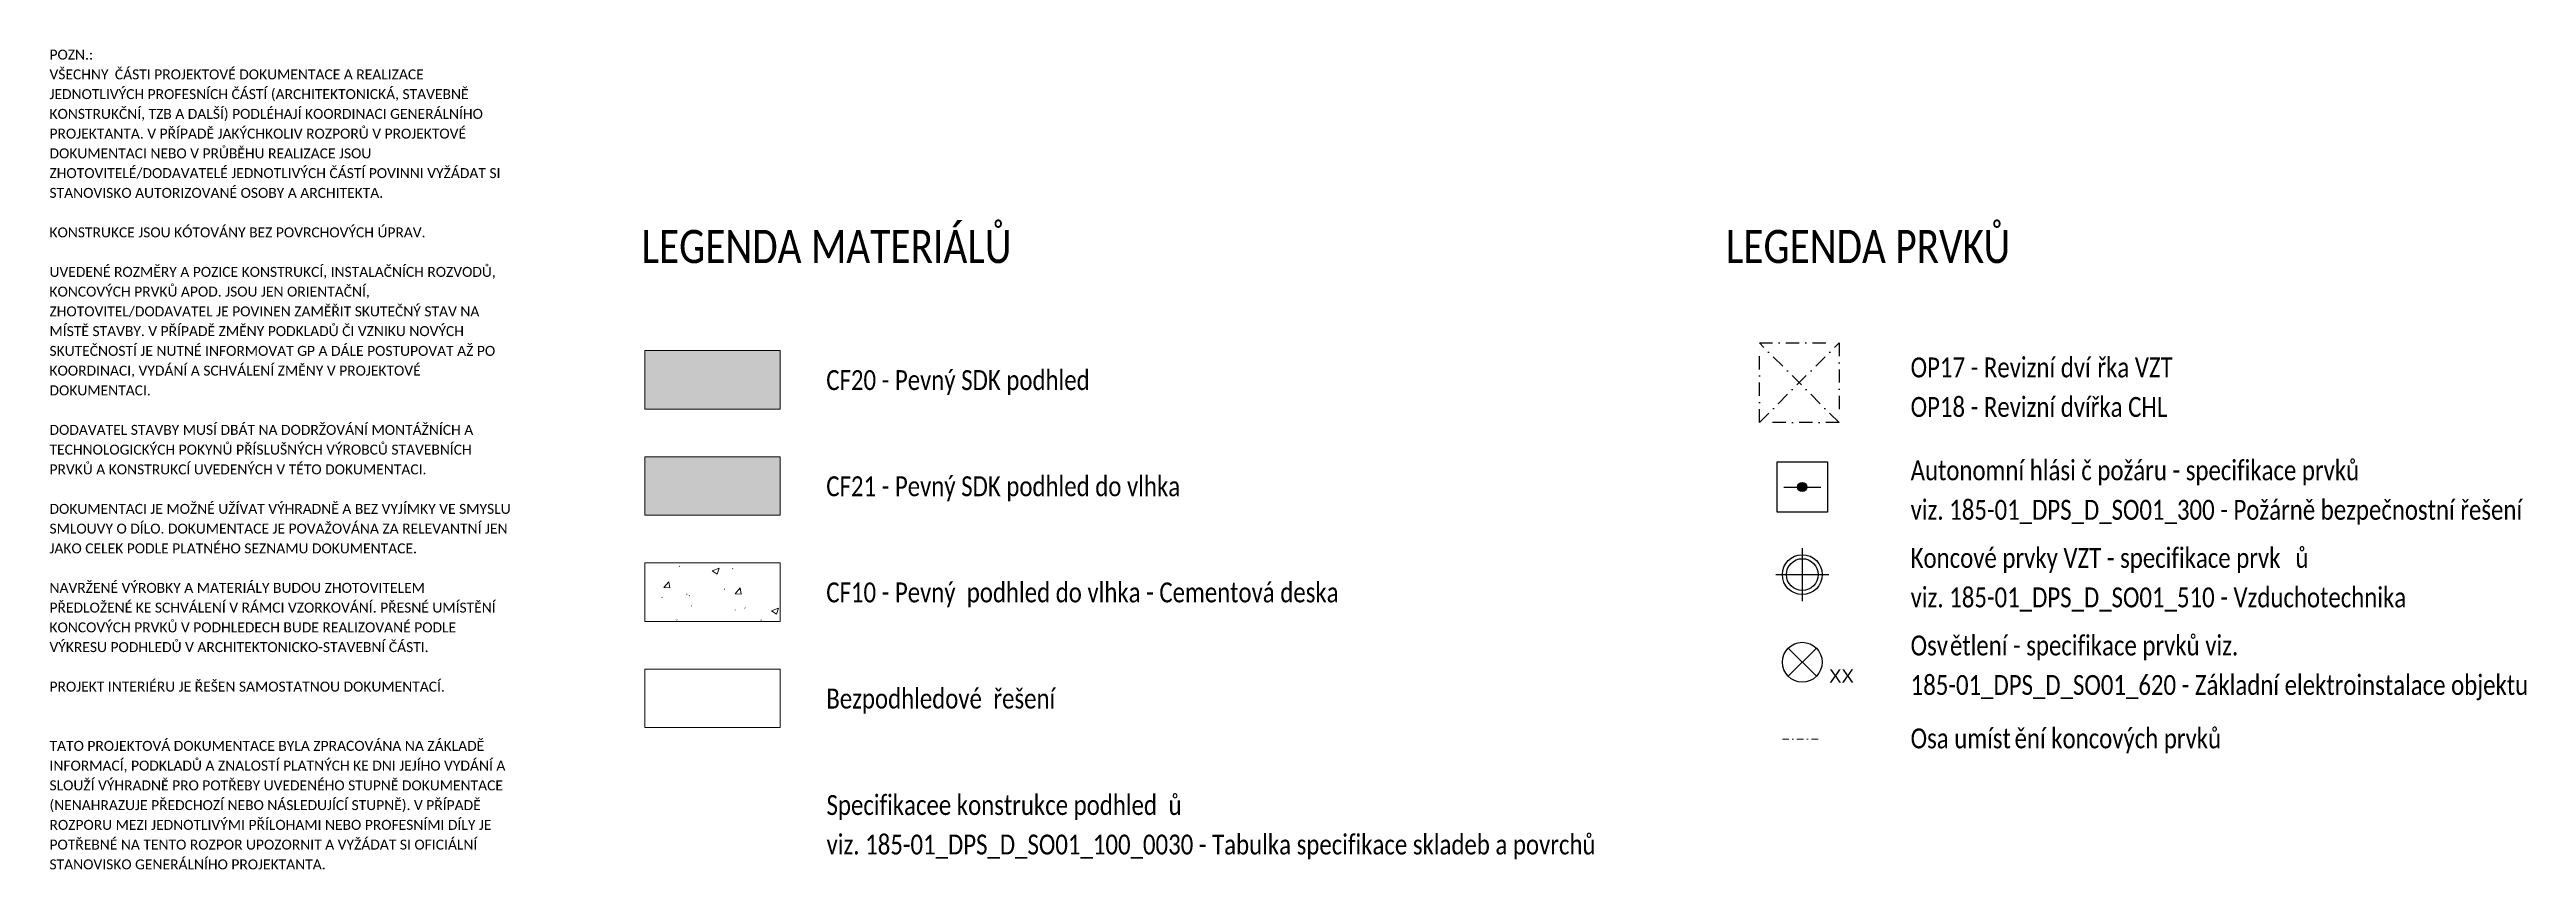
# Model space of a CAD drawing. Header units: millimetres. Extents: x -7570 to 42709, y -1655 to 71550.
# Drawn here: x 24044 to 42709, y -1655 to 4524 of the extents above.
import ezdxf

# ---------------------------------------------------------------- set-up
doc = ezdxf.new("R2010")
doc.units = ezdxf.units.MM
doc.linetypes.add('ABMV_DashDot_2_2mm-S0_6mm', pattern=[110, 50, -30, 0, -30])
doc.linetypes.add('HA_DashDot_4mm-S1mm', pattern=[200, 100, -50, 0, -50])
for name, color, linetype, lineweight in [('A-DETL-____-OTLN', 9, 'Continuous', 25), ('A-DETL-____-THIN', 9, 'Continuous', 9), ('A-DETL-GENF-OTLN', 9, 'Continuous', 9), ('A-FLOR-____-OVHD', 9, 'HA_DashDot_4mm-S1mm', 25), ('G-____-____-TEXT', 9, 'Continuous', 5)]:
    doc.layers.add(name, color=color, linetype=linetype, lineweight=lineweight)
doc.styles.add('Arial', font='arial.ttf', dxfattribs={"height": 100})
doc.styles.add('Calibri', font='calibri.ttf', dxfattribs={"height": 75})
doc.styles.add('Calibri_1', font='calibri.ttf', dxfattribs={"width": 0.8, "height": 250})
doc.styles.add('Calibri_2', font='calibri.ttf', dxfattribs={"width": 0.8, "height": 150})

msp = doc.modelspace()

# ---------------------------------------------------------------- hatches: boundary and pattern name
at = {"layer": 'A-DETL-GENF-OTLN'}
for color, points in [(254, [(29550.7, 1815.2), (29550.7, 2255.2), (28530.7, 2255.2), (28530.7, 1815.2)]), (254, [(29550.7, 1015.2), (29550.7, 1455.2), (28530.7, 1455.2), (28530.7, 1015.2)]), (1, [(37251.5, 1192.4), (37260.5, 1193.6), (37269, 1197.1), (37276.2, 1202.7), (37281.8, 1209.9), (37285.3, 1218.4), (37286.5, 1227.4), (37285.3, 1236.5), (37281.8, 1244.9), (37276.2, 1252.2), (37269, 1257.7), (37260.5, 1261.2), (37251.5, 1262.4), (37242.4, 1261.2), (37234, 1257.7), (37226.7, 1252.2), (37221.1, 1244.9), (37217.7, 1236.5), (37216.5, 1227.4), (37217.7, 1218.4), (37221.1, 1209.9), (37226.7, 1202.7), (37234, 1197.1), (37242.4, 1193.6)])]:
    msp.add_hatch(color=color, dxfattribs=at).paths.add_polyline_path(points)
at = {"layer": 'A-DETL-GENF-OTLN', "lineweight": 5}
h = msp.add_hatch(dxfattribs=at)
h.set_pattern_fill('FP_4', color=8, style=0, pattern_type=2)
h.set_pattern_definition([(50, (27701.54, 0), (537.94, -47.06), [56.25, -618.75]), (355, (27701.54, 0), (-104.06, 564.14), [45, -495]), (100.45, (27746.37, -3.9), (433.89, 517.08), [47.8, -525.86]), (46.184, (27701.54, 150), (800.43, -124.14), [84.38, -928.12]), (96.636, (27768.24, 139.66), (701, 730.6), [71.7, -788.78]), (351.184, (27701.5, 150), (701, 730.6), [67.5, -742.5]), (21, (27776.54, 112.5), (447.68, -301.96), [56.25, -618.75]), (326, (27776.54, 112.5), (182.49, 543.86), [45, -495]), (71.45, (27813.85, 87.34), (630.17, 241.9), [47.8, -525.86]), (37.5, (27701.54, 0), (9.12, 249.67), [3.353, -485.647, 3.353, -499.147, -496.875]), (37.5, (27701.54, 0), (9.12, 249.67), [-991.5, 3.353, -493.52]), (7.5, (27701.54, 0), (197.302, 295.81), [3.353, -283.147, 3.353, -474.397, -189.375]), (7.5, (27701.54, 0), (197.302, 295.81), [-764.25, 3.353, -186.02]), (327.5, (27534.29, 0), (400.367, -16.916), [3.353, -184.147, 3.353, -581.647, -776.25]), (327.5, (27534.29, 0), (400.367, -16.916), [-772.5, 3.353, -772.897]), (317.5, (27459.3, 0), (437.39, 75.08), [3.353, -240.397, 3.353, -385.147, -551.25]), (317.5, (27459.3, 0), (437.39, 75.08), [-632.25, 3.35, -547.9])])
h.paths.add_polyline_path([(29550.7, 215.2), (29550.7, 655.2), (28530.7, 655.2), (28530.7, 215.2)])

# ---------------------------------------------------------------- linework, layer by layer
at = {"layer": 'A-DETL-____-OTLN'}
for p, q in [((37061.5, 1417.4), (37441.5, 1417.4)), ((37061.5, 1037.4), (37061.5, 1417.4)), ((37441.5, 1417.4), (37441.5, 1037.4)), ((37111.5, 1227.4), (37391.5, 1227.4)), ((37251.5, 1192.4), (37251.5, 1262.4)), ((37441.5, 1037.4), (37061.5, 1037.4)), ((37251.5, 767.4), (37251.5, 367.4)), ((37051.5, 567.4), (37451.5, 567.4)), ((37357.5, 13.5), (37145.4, -198.6)), ((37145.4, 13.5), (37357.5, -198.6))]:
    msp.add_line(p, q, dxfattribs=at)
at = {"layer": 'A-DETL-____-OTLN', "linetype": 'ABMV_DashDot_2_2mm-S0_6mm', "lineweight": 5}
msp.add_line((37101.5, -672.6), (37401.5, -672.6), dxfattribs=at)
at = {"layer": 'A-DETL-____-OTLN'}
for centre, radius in [((37251.5, 1227.4), 35), ((37251.5, 567.4), 150), ((37251.5, 567.4), 120), ((37251.5, -92.6), 150)]:
    msp.add_circle(centre, radius, dxfattribs=at)
at = {"layer": 'A-DETL-____-THIN'}
for p, q in [((29550.7, 2255.2), (28530.7, 2255.2)), ((28530.7, 2255.2), (28530.7, 1815.2)), ((29550.7, 1815.2), (29550.7, 2255.2)), ((28530.7, 1815.2), (29550.7, 1815.2)), ((29550.7, 1455.2), (28530.7, 1455.2)), ((28530.7, 1455.2), (28530.7, 1015.2)), ((29550.7, 1015.2), (29550.7, 1455.2)), ((28530.7, 1015.2), (29550.7, 1015.2)), ((29550.7, 655.2), (28530.7, 655.2)), ((28530.7, 655.2), (28530.7, 215.2)), ((29550.7, 215.2), (29550.7, 655.2)), ((28530.7, 215.2), (29550.7, 215.2)), ((29550.7, -144.8), (28530.7, -144.8)), ((28530.7, -144.8), (28530.7, -584.8)), ((29550.7, -584.8), (29550.7, -144.8)), ((28530.7, -584.8), (29550.7, -584.8))]:
    msp.add_line(p, q, dxfattribs=at)
for start, end in [(0, 180), (180, 360)]:
    msp.add_arc((37251.5, 1227.4), 35, start, end, dxfattribs=at)
at = {"layer": 'A-FLOR-____-OVHD'}
for p, q in [((36928.4, 1713.9), (36928.4, 2313.9)), ((36928.4, 2313.9), (37528.4, 2313.9)), ((36928.4, 1713.9), (37528.4, 2313.9)), ((37528.4, 1713.9), (36928.4, 2313.9)), ((37528.4, 2313.9), (37528.4, 1713.9)), ((37528.4, 1713.9), (36928.4, 1713.9))]:
    msp.add_line(p, q, dxfattribs=at)

# ---------------------------------------------------------------- texts
at = {"layer": 'G-____-____-TEXT', "color": 7, "lineweight": 9, "attachment_point": 1}
for s, insert, char_height, width, style in [('POZN.: ', (24043.6, 4523.2), 75, 448.945, 'Calibri'), ('VŠECHNY ', (24043.6, 4374.4), 75, 597.257, 'Calibri'), ('ČÁSTI PROJEKTOVÉ DOKUMENTACE A REALIZACE ', (24536.4, 4374.4), 75, 2978.269, 'Calibri'), ('JEDNOTLIVÝCH PROFESNÍCH ČÁSTÍ (ARCHITEKTONICKÁ, STAVEBNĚ ', (24043.6, 4225.6), 75, 4028.48, 'Calibri'), ('KONSTRUKČNÍ, TZB A DALŠÍ) PODLÉHAJÍ KOORDINACI GENERÁLNÍHO ', (24043.6, 4076.8), 75, 4164.767, 'Calibri'), ('PROJEKTANTA. V\xa0PŘÍPADĚ JAKÝCHKOLIV ROZPORŮ V\xa0PROJEKTOVÉ ', (24043.6, 3927.9), 75, 4004.429, 'Calibri'), ('DOKUMENTACI NEBO V\xa0PRŮBĚHU REALIZACE JSOU ', (24043.6, 3779.1), 75, 3106.539, 'Calibri'), ('ZHOTOVITELÉ/DODAVATELÉ JEDNOTLIVÝCH ČÁSTÍ POVINNI VYŽÁDAT SI ', (24043.6, 3630.3), 75, 4337.129, 'Calibri'), ('STANOVISKO AUTORIZOVANÉ OSOBY A ARCHITEKTA.', (24043.6, 3481.4), 75, 3178.691, 'Calibri'), ('KONSTRUKCE JSOU KÓTOVÁNY BEZ POVRCHOVÝCH ÚPRAV. ', (24043.6, 3183.8), 75, 3627.636, 'Calibri'), ('LEGENDA MATERIÁL', (28505.2, 3164.8), 250, 3136.202, 'Calibri_1'), ('Ů', (31092.8, 3164.8), 250, 243.713, 'Calibri_1'), ('Ů', (38618.2, 3164.8), 250, 243.713, 'Calibri_1'), ('LEGENDA PRVK', (36676.2, 3164.8), 250, 2353.755, 'Calibri_1'), ('UVEDENÉ ROZMĚRY A POZICE KONSTRUKCÍ, INSTALAČNÍCH ROZVODŮ, ', (24043.6, 2886.1), 75, 4293.037, 'Calibri'), ('KONCOVÝCH PRVKŮ APOD. JSOU JEN ORIENTAČNÍ, ', (24043.6, 2737.3), 75, 3094.514, 'Calibri'), ('ZHOTOVITEL/DODAVATEL JE POVINEN ZAMĚŘIT SKUTEČNÝ STAV NA ', (24043.6, 2588.5), 75, 4132.699, 'Calibri'), ('MÍSTĚ STAVBY. V PŘÍPADĚ ZMĚNY PODKLADŮ ČI VZNIKU NOVÝCH ', (24043.6, 2439.6), 75, 3980.378, 'Calibri'), ('SKUTEČNOSTÍ JE NUTNÉ INFORMOVAT GP A DÁLE POSTUPOVAT AŽ PO ', (24043.6, 2290.8), 75, 4285.02, 'Calibri'), ('KOORDINACI, VYDÁNÍ A SCHVÁLENÍ ZMĚNY V PROJEKTOVÉ ', (24043.6, 2142), 75, 3571.518, 'Calibri'), ('CF20 - Pevný SDK podhled', (29897.1, 2108), 150, 2494.852, 'Calibri_2'), ('OP17 - Revizní dví', (38068.1, 2203.4), 150, 1705.991, 'Calibri_2'), ('řka VZT', (39475.7, 2203.4), 150, 718.312, 'Calibri_2'), ('DOKUMENTACI. ', (24043.6, 1993.2), 75, 1002.109, 'Calibri'), ('OP18 - Revizní dvířka CHL', (38068.1, 1905.7), 150, 2443.544, 'Calibri_2'), ('DODAVATEL STAVBY MUSÍ DBÁT NA DODRŽOVÁNÍ MONTÁŽNÍCH A ', (24043.6, 1695.5), 75, 4072.573, 'Calibri'), ('TECHNOLOGICKÝCH POKYNŮ PŘÍSLUŠNÝCH VÝROBCŮ STAVEBNÍCH ', (24043.6, 1546.7), 75, 4072.573, 'Calibri'), ('PRVKŮ A KONSTRUKCÍ UVEDENÝCH V TÉTO DOKUMENTACI.', (24043.6, 1397.8), 75, 3599.577, 'Calibri'), ('CF21 - Pevný SDK podhled do vlhka', (29897.1, 1308), 150, 3354.26, 'Calibri_2'), ('Autonomní hlási', (38068.1, 1428), 150, 1558.48, 'Calibri_2'), ('č požáru - specifikace prvků', (39354, 1428), 150, 2635.948, 'Calibri_2'), ('DOKUMENTACI JE MOŽNÉ UŽÍVAT VÝHRADNĚ A BEZ VYJÍMKY VE SMYSLU ', (24043.6, 1100.2), 75, 4401.264, 'Calibri'), ('viz. 185-01_DPS_D_SO01_300 - Požárně bezpečnostní řešení', (38068.1, 1130.4), 150, 5810.631, 'Calibri_2'), ('SMLOUVY O DÍLO. DOKUMENTACE JE POVAŽOVÁNA ZA RELEVANTNÍ JEN ', (24043.6, 951.4), 75, 4401.264, 'Calibri'), ('JAKO CELEK PODLE PLATNÉHO SEZNAMU DOKUMENTACE.', (24043.6, 802.5), 75, 3515.4, 'Calibri'), ('Koncové prvky VZT - specifikace prvk', (38068.1, 768), 150, 3514.598, 'Calibri_2'), ('ů', (40968, 768), 150, 121.857, 'Calibri_2'), ('PŘEDLOŽENÉ KE SCHVÁLENÍ V RÁMCI VZORKOVÁNÍ. PŘESNÉ UMÍSTĚNÍ ', (24043.6, 356), 75, 4285.02, 'Calibri'), ('NAVRŽENÉ VÝROBKY A MATERIÁLY BUDOU ZHOTOVITELEM ', (24043.6, 504.9), 75, 3615.611, 'Calibri'), ('CF10 - Pevný  podhled do vlhka - Cementová deska', (29897.1, 508), 150, 4855.02, 'Calibri_2'), ('viz. 185-01_DPS_D_SO01_510 - Vzduchotechnika', (38068.1, 470.4), 150, 4726.749, 'Calibri_2'), ('KONCOVÝCH PRVKŮ V PODHLEDECH BUDE REALIZOVANÉ PODLE ', (24043.6, 207.2), 75, 3924.26, 'Calibri'), ('VÝKRESU PODHLEDŮ V ARCHITEKTONICKO-STAVEBNÍ ČÁSTI. ', (24043.6, 58.4), 75, 3647.678, 'Calibri'), ('Osv', (38068.1, 108), 150, 359.156, 'Calibri_2'), ('ětlení - specifikace prvků viz.', (38364.5, 108), 150, 2712.91, 'Calibri_2'), ('185-01_DPS_D_SO01_620 - Základní elektroinstalace objektu', (38068.1, -189.6), 150, 5868.352, 'Calibri_2'), ('PROJEKT INTERIÉRU JE ŘEŠEN SAMOSTATNOU DOKUMENTACÍ.', (24043.6, -239.3), 75, 3775.948, 'Calibri'), ('Bezpodhledové ', (29897.1, -292), 150, 1526.413, 'Calibri_2'), ('řešení', (31156.5, -292), 150, 577.215, 'Calibri_2'), ('TATO PROJEKTOVÁ DOKUMENTACE BYLA ZPRACOVÁNA NA ZÁKLADĚ ', (24043.6, -685.7), 75, 4176.792, 'Calibri'), ('Osa umíst', (38068.1, -592), 150, 949.198, 'Calibri_2'), ('ění koncových prvků', (38851.3, -592), 150, 1968.945, 'Calibri_2'), ('INFORMACÍ, PODKLADŮ A ZNALOSTÍ PLATNÝCH KE DNI JEJÍHO VYDÁNÍ A ', (24043.6, -834.6), 75, 4377.214, 'Calibri'), ('SLOUŽÍ VÝHRADNĚ PRO POTŘEBY UVEDENÉHO STUPNĚ DOKUMENTACE ', (24043.6, -983.4), 75, 4369.197, 'Calibri'), ('(NENAHRAZUJE PŘEDCHOZÍ NEBO NÁSLEDUJÍCÍ STUPNĚ). V PŘÍPADĚ ', (24043.6, -1132.2), 75, 4140.716, 'Calibri'), ('Specifikacee konstrukce podhled', (29899.1, -1094.2), 150, 3123.375, 'Calibri_2'), ('ů ', (32476.1, -1094.2), 150, 173.165, 'Calibri_2'), ('ROZPORU MEZI JEDNOTLIVÝMI PŘÍLOHAMI NEBO PROFESNÍMI DÍLY JE ', (24043.6, -1281.1), 75, 4256.961, 'Calibri'), ('POTŘEBNÉ NA TENTO ROZPOR UPOZORNIT A VYŽÁDAT SI OFICIÁLNÍ ', (24043.6, -1429.9), 75, 4108.648, 'Calibri'), ('viz. 185-01_DPS_D_SO01_100_0030 - Tabulka specifikace skladeb a povrchů', (29899.1, -1391.8), 150, 7317.803, 'Calibri_2'), ('STANOVISKO GENERÁLNÍHO PROJEKTANTA.', (24043.6, -1578.7), 75, 2633.543, 'Calibri')]:
    msp.add_mtext(s, dxfattribs=dict(at, insert=insert, char_height=char_height, width=width, style=style))
at = {"layer": 'G-____-____-TEXT', "color": 11, "lineweight": 9, "insert": (37454, -147.4), "char_height": 100, "width": 224.472, "attachment_point": 1, "style": 'Arial'}
msp.add_mtext('XX', dxfattribs=at)

doc.saveas('drawing.dxf')
